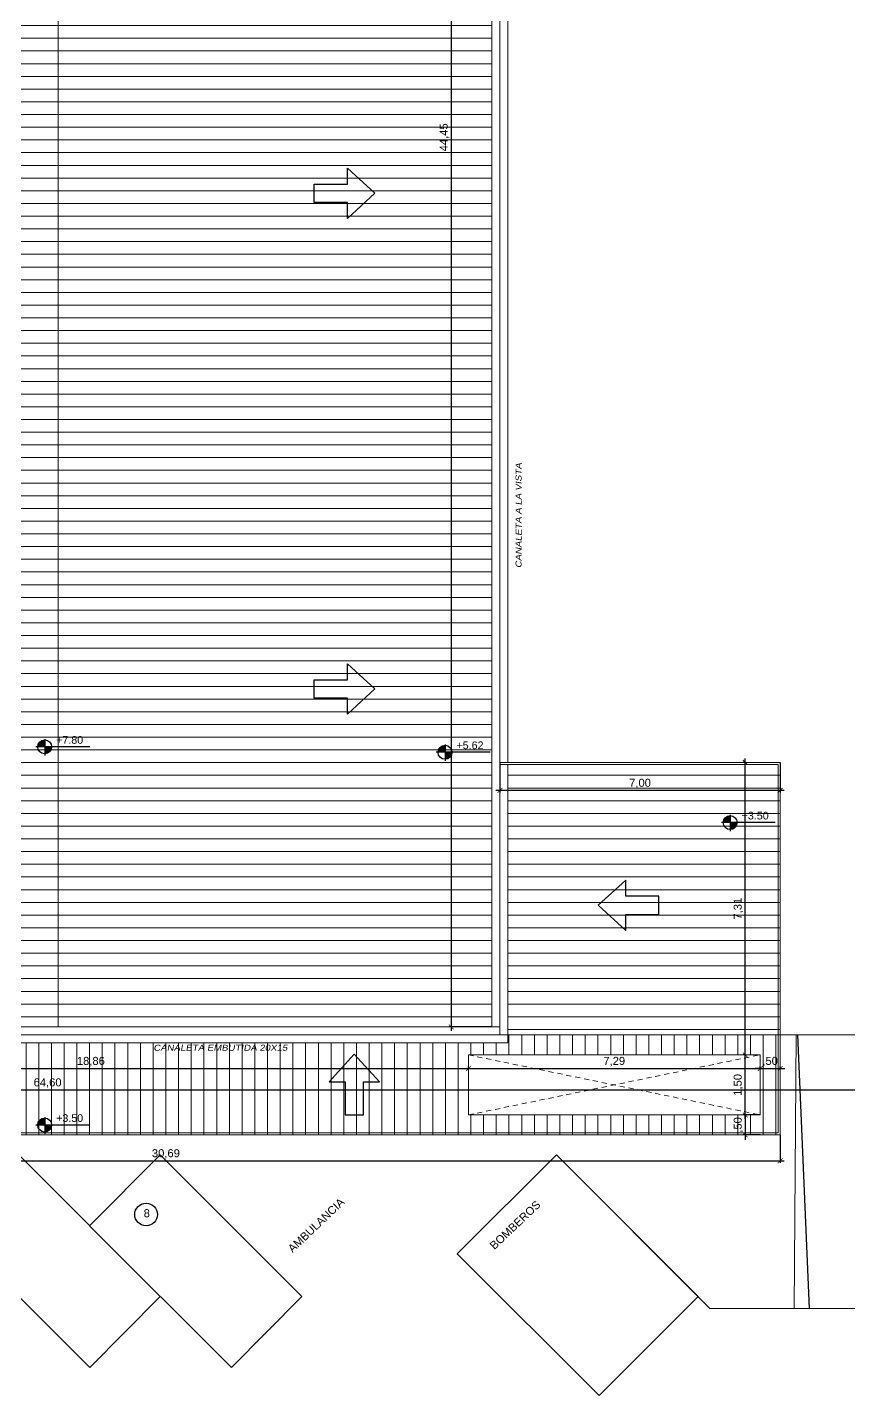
# Model space of a CAD drawing. Header units: metres. Extents: x 1166 to 1459, y -137 to 62.
# Drawn here: x 1410.37 to 1430.88, y -46.93 to -12.74 of the extents above; entities that cross this region are included whole.
import ezdxf

# ---------------------------------------------------------------- set-up
doc = ezdxf.new("R2010")
doc.units = ezdxf.units.M
doc.header["$LTSCALE"] = 0.508
doc.header["$PDMODE"] = 1
doc.header["$PDSIZE"] = -2
doc.linetypes.add('HIDDEN', pattern=[0.375, 0.25, -0.125])
doc.linetypes.add('HIDDEN2', pattern=[0.1875, 0.125, -0.0625])
doc.layers.get('0').update_dxf_attribs({"color": 9})
doc.layers.get('Defpoints').update_dxf_attribs({"color": 9})
for name, color, linetype in [('1-PROY', 9, 'HIDDEN'), ('2-texto', 9, 'Continuous'), ('3-muros', 9, 'Continuous'), ('3-VISTA', 9, 'Continuous'), ('4-carpinterias', 9, 'Continuous'), ('7-equipamiento', 9, 'Continuous'), ('8-cotas-100', 9, 'Continuous'), ('8-NIVEL-1-50', 9, 'Continuous'), ('9-Hatch', 9, 'Continuous'), ('9-PISOS', 9, 'Continuous'), ('Estructura', 9, 'HIDDEN2'), ('Metálica', 9, 'Continuous')]:
    doc.layers.add(name, color=color, linetype=linetype)
doc.styles.add('ARIAL', font='arial.ttf', dxfattribs={"width": 1.15, "oblique": 10})
doc.styles.add('swiss', font='swissel.ttf')
doc.dimstyles.new('dim-100', dxfattribs={"dimtxt": 0.2, "dimasz": 0.12, "dimexe": 0.05, "dimexo": 0, "dimgap": 0.05, "dimtad": 1, "dimzin": 4, "dimtxsty": 'swiss', "dimblk": 'ARCHTICK', "dimcen": 0.5, "dimdle": 0.1, "dimclrd": 256, "dimclre": 252, "dimclrt": 256, "dimadec": 0, "dimazin": 0, "dimtfac": 1, "dimtix": 1, "dimtmove": 2, "dimatfit": 3, "dimldrblk": 'OPEN30', "dimfxl": 0.05, "dimtolj": 1, "dimtzin": 0, "dimarcsym": 0})

# ---------------------------------------------------------------- blocks, each defined once
blk = doc.blocks.new('_ARCHTICK')
at = {"color": 0, "linetype": 'ByBlock', "const_width": 0.15}
blk.add_lwpolyline([(-0.5, -0.5), (0.5, 0.5)], dxfattribs=at)
blk = doc.blocks.new('*D263')
at = {"layer": '8-cotas-100', "color": 252, "linetype": 'HIDDEN', "lineweight": -2, "transparency": 16777216}
for p, q in [((1378.574, -37.917), (1378.574, -39.343)), ((1443.174, -37.917), (1443.174, -39.343))]:
    blk.add_line(p, q, dxfattribs=at)
at = {"layer": '8-cotas-100', "linetype": 'Continuous', "lineweight": -2, "transparency": 16777216}
blk.add_line((1378.474, -39.293), (1443.274, -39.293), dxfattribs=at)
at = {"layer": 'Defpoints', "color": 0, "linetype": 'Continuous', "transparency": 16777216}
for p in [(1378.574, -37.917), (1443.174, -37.917), (1443.174, -39.293)]:
    blk.add_point(p, dxfattribs=at)
at = {"layer": '8-cotas-100', "linetype": 'Continuous', "lineweight": -2, "transparency": 16777216, "xscale": 0.12, "yscale": 0.12, "zscale": 0.12, "rotation": 180}
blk.add_blockref('_ARCHTICK', (1378.574, -39.293), dxfattribs=at)
at = {"layer": '8-cotas-100', "linetype": 'Continuous', "lineweight": -2, "transparency": 16777216, "xscale": 0.12, "yscale": 0.12, "zscale": 0.12}
blk.add_blockref('_ARCHTICK', (1443.174, -39.293), dxfattribs=at)
at = {"layer": '8-cotas-100', "linetype": 'Continuous', "lineweight": 0, "transparency": 16777216, "insert": (1410.874, -39.122), "char_height": 0.2, "attachment_point": 5, "style": 'swiss'}
blk.add_mtext('\\A1;64,60', dxfattribs=at)
blk = doc.blocks.new('_Open30')
at = {"color": 0, "linetype": 'ByBlock', "lineweight": -2}
for p, q in [((-1, 0.27), (0, 0)), ((0, 0), (-1, -0.27)), ((0, 0), (-1, 0))]:
    blk.add_line(p, q, dxfattribs=at)
blk = doc.blocks.new('*D310')
at = {"layer": '8-cotas-100', "color": 252, "lineweight": -2, "transparency": 16777216}
for p, q in [((1421.974, 6.733), (1420.909, 6.733)), ((1421.974, -37.717), (1420.909, -37.717))]:
    blk.add_line(p, q, dxfattribs=at)
at = {"layer": '8-cotas-100', "lineweight": -2, "transparency": 16777216}
blk.add_line((1420.959, 6.833), (1420.959, -37.817), dxfattribs=at)
at = {"layer": 'Defpoints', "color": 0, "transparency": 16777216}
for p in [(1421.974, 6.733), (1420.959, -37.717), (1421.974, -37.717)]:
    blk.add_point(p, dxfattribs=at)
at = {"layer": '8-cotas-100', "lineweight": -2, "transparency": 16777216, "xscale": 0.12, "yscale": 0.12, "zscale": 0.12}
for p, rotation in [((1420.959, 6.733), 90), ((1420.959, -37.717), 270)]:
    blk.add_blockref('_ARCHTICK', p, dxfattribs=dict(at, rotation=rotation))
at = {"layer": '8-cotas-100', "lineweight": 0, "transparency": 16777216, "insert": (1420.788, -15.492), "char_height": 0.2, "attachment_point": 5, "rotation": 90, "style": 'swiss'}
blk.add_mtext('\\A1;44,45', dxfattribs=at)
blk = doc.blocks.new('*D321')
at = {"layer": '8-cotas-100', "lineweight": -2, "transparency": 16777216}
blk.add_line((1402.424, -38.757), (1421.486, -38.757), dxfattribs=at)
at = {"layer": '8-cotas-100', "color": 252, "lineweight": -2, "transparency": 16777216}
for p, q in [((1402.524, -38.757), (1402.524, -38.707)), ((1421.386, -38.757), (1421.386, -38.707))]:
    blk.add_line(p, q, dxfattribs=at)
at = {"layer": 'Defpoints', "color": 0, "transparency": 16777216}
for p in [(1402.524, -38.757), (1421.386, -38.757), (1421.386, -38.757)]:
    blk.add_point(p, dxfattribs=at)
at = {"layer": '8-cotas-100', "lineweight": -2, "transparency": 16777216, "xscale": 0.12, "yscale": 0.12, "zscale": 0.12, "rotation": 180}
blk.add_blockref('_ARCHTICK', (1402.524, -38.757), dxfattribs=at)
at = {"layer": '8-cotas-100', "lineweight": -2, "transparency": 16777216, "xscale": 0.12, "yscale": 0.12, "zscale": 0.12}
blk.add_blockref('_ARCHTICK', (1421.386, -38.757), dxfattribs=at)
at = {"layer": '8-cotas-100', "transparency": 16777216, "insert": (1411.955, -38.586), "char_height": 0.2, "attachment_point": 5, "style": 'swiss'}
blk.add_mtext('\\A1;18,86', dxfattribs=at)
blk = doc.blocks.new('*D322')
at = {"layer": '8-cotas-100', "lineweight": -2, "transparency": 16777216}
blk.add_line((1421.286, -38.757), (1428.774, -38.757), dxfattribs=at)
at = {"layer": '8-cotas-100', "color": 252, "lineweight": -2, "transparency": 16777216}
for p, q in [((1421.386, -38.757), (1421.386, -38.707)), ((1428.674, -38.757), (1428.674, -38.707))]:
    blk.add_line(p, q, dxfattribs=at)
at = {"layer": 'Defpoints', "color": 0, "transparency": 16777216}
for p in [(1421.386, -38.757), (1428.674, -38.757), (1428.674, -38.757)]:
    blk.add_point(p, dxfattribs=at)
at = {"layer": '8-cotas-100', "lineweight": -2, "transparency": 16777216, "xscale": 0.12, "yscale": 0.12, "zscale": 0.12, "rotation": 180}
blk.add_blockref('_ARCHTICK', (1421.386, -38.757), dxfattribs=at)
at = {"layer": '8-cotas-100', "lineweight": -2, "transparency": 16777216, "xscale": 0.12, "yscale": 0.12, "zscale": 0.12}
blk.add_blockref('_ARCHTICK', (1428.674, -38.757), dxfattribs=at)
at = {"layer": '8-cotas-100', "transparency": 16777216, "insert": (1425.03, -38.586), "char_height": 0.2, "attachment_point": 5, "style": 'swiss'}
blk.add_mtext('\\A1;7,29', dxfattribs=at)
blk = doc.blocks.new('*D323')
at = {"layer": '8-cotas-100', "lineweight": -2, "transparency": 16777216}
for p, q in [((1428.674, -38.757), (1428.554, -38.757)), ((1428.674, -38.757), (1429.174, -38.757)), ((1429.174, -38.757), (1429.294, -38.757))]:
    blk.add_line(p, q, dxfattribs=at)
at = {"layer": '8-cotas-100', "color": 252, "lineweight": -2, "transparency": 16777216}
for p, q in [((1428.674, -38.757), (1428.674, -38.707)), ((1429.174, -38.757), (1429.174, -38.707))]:
    blk.add_line(p, q, dxfattribs=at)
at = {"layer": 'Defpoints', "color": 0, "transparency": 16777216}
for p in [(1428.674, -38.757), (1429.174, -38.757), (1429.174, -38.757)]:
    blk.add_point(p, dxfattribs=at)
at = {"layer": '8-cotas-100', "lineweight": -2, "transparency": 16777216, "xscale": 0.12, "yscale": 0.12, "zscale": 0.12}
blk.add_blockref('_ARCHTICK', (1428.674, -38.757), dxfattribs=at)
at = {"layer": '8-cotas-100', "lineweight": -2, "transparency": 16777216, "xscale": 0.12, "yscale": 0.12, "zscale": 0.12, "rotation": 180}
blk.add_blockref('_ARCHTICK', (1429.174, -38.757), dxfattribs=at)
at = {"layer": '8-cotas-100', "transparency": 16777216, "insert": (1428.924, -38.586), "char_height": 0.2, "attachment_point": 5, "style": 'swiss'}
blk.add_mtext('\\A1;,50', dxfattribs=at)
blk = doc.blocks.new('*D324')
at = {"layer": '8-cotas-100', "color": 252, "lineweight": -2, "transparency": 16777216}
for p, q in [((1428.674, -39.917), (1428.253, -39.917)), ((1428.674, -40.417), (1428.253, -40.417))]:
    blk.add_line(p, q, dxfattribs=at)
at = {"layer": '8-cotas-100', "lineweight": -2, "transparency": 16777216}
for p, q in [((1428.303, -39.917), (1428.303, -39.797)), ((1428.303, -39.917), (1428.303, -40.417)), ((1428.303, -40.417), (1428.303, -40.537))]:
    blk.add_line(p, q, dxfattribs=at)
at = {"layer": 'Defpoints', "color": 0, "transparency": 16777216}
for p in [(1428.674, -39.917), (1428.303, -40.417), (1428.674, -40.417)]:
    blk.add_point(p, dxfattribs=at)
at = {"layer": '8-cotas-100', "lineweight": -2, "transparency": 16777216, "xscale": 0.12, "yscale": 0.12, "zscale": 0.12}
for p, rotation in [((1428.303, -39.917), 270), ((1428.303, -40.417), 90)]:
    blk.add_blockref('_ARCHTICK', p, dxfattribs=dict(at, rotation=rotation))
at = {"layer": '8-cotas-100', "transparency": 16777216, "insert": (1428.131, -40.167), "char_height": 0.2, "attachment_point": 5, "rotation": 90, "style": 'swiss'}
blk.add_mtext('\\A1;,50', dxfattribs=at)
blk = doc.blocks.new('*D325')
at = {"layer": '8-cotas-100', "color": 252, "lineweight": -2, "transparency": 16777216}
for p, q in [((1428.303, -38.417), (1428.253, -38.417)), ((1428.303, -39.917), (1428.253, -39.917))]:
    blk.add_line(p, q, dxfattribs=at)
at = {"layer": '8-cotas-100', "lineweight": -2, "transparency": 16777216}
blk.add_line((1428.303, -40.017), (1428.303, -38.317), dxfattribs=at)
at = {"layer": 'Defpoints', "color": 0, "transparency": 16777216}
for p in [(1428.303, -38.417), (1428.303, -38.417), (1428.303, -39.917)]:
    blk.add_point(p, dxfattribs=at)
at = {"layer": '8-cotas-100', "lineweight": -2, "transparency": 16777216, "xscale": 0.12, "yscale": 0.12, "zscale": 0.12}
for p, rotation in [((1428.303, -38.417), 90), ((1428.303, -39.917), 270)]:
    blk.add_blockref('_ARCHTICK', p, dxfattribs=dict(at, rotation=rotation))
at = {"layer": '8-cotas-100', "transparency": 16777216, "insert": (1428.131, -39.167), "char_height": 0.2, "attachment_point": 5, "rotation": 90, "style": 'swiss'}
blk.add_mtext('\\A1;1,50', dxfattribs=at)
blk = doc.blocks.new('*D326')
at = {"layer": '8-cotas-100', "lineweight": -2, "transparency": 16777216}
blk.add_line((1428.303, -38.517), (1428.303, -31.011), dxfattribs=at)
at = {"layer": '8-cotas-100', "color": 252, "lineweight": -2, "transparency": 16777216}
for p, q in [((1428.303, -31.111), (1428.253, -31.111)), ((1428.303, -38.417), (1428.253, -38.417))]:
    blk.add_line(p, q, dxfattribs=at)
at = {"layer": 'Defpoints', "color": 0, "transparency": 16777216}
for p in [(1428.303, -31.111), (1428.303, -31.111), (1428.303, -38.417)]:
    blk.add_point(p, dxfattribs=at)
at = {"layer": '8-cotas-100', "lineweight": -2, "transparency": 16777216, "xscale": 0.12, "yscale": 0.12, "zscale": 0.12}
for p, rotation in [((1428.303, -31.111), 90), ((1428.303, -38.417), 270)]:
    blk.add_blockref('_ARCHTICK', p, dxfattribs=dict(at, rotation=rotation))
at = {"layer": '8-cotas-100', "transparency": 16777216, "insert": (1428.131, -34.764), "char_height": 0.2, "attachment_point": 5, "rotation": 90, "style": 'swiss'}
blk.add_mtext('\\A1;7,31', dxfattribs=at)
blk = doc.blocks.new('*D327')
at = {"layer": '8-cotas-100', "color": 252, "lineweight": -2, "transparency": 16777216}
for p, q in [((1422.174, -31.111), (1422.174, -31.858)), ((1429.174, -31.111), (1429.174, -31.858))]:
    blk.add_line(p, q, dxfattribs=at)
at = {"layer": '8-cotas-100', "lineweight": -2, "transparency": 16777216}
blk.add_line((1429.274, -31.808), (1422.074, -31.808), dxfattribs=at)
at = {"layer": 'Defpoints', "color": 0, "transparency": 16777216}
for p in [(1422.174, -31.111), (1429.174, -31.111), (1422.174, -31.808)]:
    blk.add_point(p, dxfattribs=at)
at = {"layer": '8-cotas-100', "lineweight": -2, "transparency": 16777216, "xscale": 0.12, "yscale": 0.12, "zscale": 0.12, "rotation": 180}
blk.add_blockref('_ARCHTICK', (1422.174, -31.808), dxfattribs=at)
at = {"layer": '8-cotas-100', "lineweight": -2, "transparency": 16777216, "xscale": 0.12, "yscale": 0.12, "zscale": 0.12}
blk.add_blockref('_ARCHTICK', (1429.174, -31.808), dxfattribs=at)
at = {"layer": '8-cotas-100', "transparency": 16777216, "insert": (1425.674, -31.637), "char_height": 0.2, "attachment_point": 5, "style": 'swiss'}
blk.add_mtext('\\A1;7,00', dxfattribs=at)
blk = doc.blocks.new('*D328')
at = {"layer": '8-cotas-100', "color": 252, "lineweight": -2, "transparency": 16777216}
for p, q in [((1398.485, -40.417), (1398.485, -41.115)), ((1429.174, -40.417), (1429.174, -41.115))]:
    blk.add_line(p, q, dxfattribs=at)
at = {"layer": '8-cotas-100', "lineweight": -2, "transparency": 16777216}
blk.add_line((1398.385, -41.065), (1429.274, -41.065), dxfattribs=at)
at = {"layer": 'Defpoints', "color": 0, "transparency": 16777216}
for p in [(1398.485, -40.417), (1429.174, -40.417), (1429.174, -41.065)]:
    blk.add_point(p, dxfattribs=at)
at = {"layer": '8-cotas-100', "lineweight": -2, "transparency": 16777216, "xscale": 0.12, "yscale": 0.12, "zscale": 0.12, "rotation": 180}
blk.add_blockref('_ARCHTICK', (1398.485, -41.065), dxfattribs=at)
at = {"layer": '8-cotas-100', "lineweight": -2, "transparency": 16777216, "xscale": 0.12, "yscale": 0.12, "zscale": 0.12}
blk.add_blockref('_ARCHTICK', (1429.174, -41.065), dxfattribs=at)
at = {"layer": '8-cotas-100', "transparency": 16777216, "insert": (1413.829, -40.893), "char_height": 0.2, "attachment_point": 5, "style": 'swiss'}
blk.add_mtext('\\A1;30,69', dxfattribs=at)
blk = doc.blocks.new('NIVEL-1-100')
h = blk.add_hatch(color=256)
h.paths.add_polyline_path([(0, 0.155, 0.414214), (-0.155, 0), (0, 0)])
h.paths.add_polyline_path([(0.155, 0), (0, 0), (0, -0.155, 0.414214)])
for p, q in [((1, 0), (-0.194, 0)), ((0, 0.174), (0, -0.192))]:
    blk.add_line(p, q)
blk.add_circle((0, 0), 0.155)
at = {"style": 'swiss'}
blk.add_attdef('+00.00', (0.111, 0.07), '', height=0.17, dxfattribs=at)

msp = doc.modelspace()

# ---------------------------------------------------------------- hatches: boundary and pattern name
at = {"layer": '9-Hatch', "lineweight": 0}
h = msp.add_hatch(dxfattribs=at)
h.set_pattern_fill('LINE', color=256, scale=0.1)
h.paths.add_polyline_path([(1403.477, -33.945), (1405.766, -33.945), (1405.766, -35.822), (1403.477, -35.822)])
h.paths.add_polyline_path([(1421.974, -12.577), (1421.974, 2.083), (1421.974, 6.733), (1407.524, 6.733), (1407.524, -0.667), (1400.304, -0.667), (1400.304, -5.699), (1400.302, -12.817), (1400.302, -33.692), (1400.302, -37.717), (1421.974, -37.717)])
h = msp.add_hatch(dxfattribs=at)
h.set_pattern_fill('LINE', color=256, scale=0.1)
h.paths.add_polyline_path([(1429.174, -31.111), (1422.374, -31.111), (1422.374, -37.917), (1427.174, -37.917), (1429.174, -37.917)])
h.paths.add_polyline_path([(1428.325, -35.1), (1428.325, -34.372), (1427.897, -34.372), (1427.897, -35.1)], flags=24)
h.paths.add_polyline_path([(1425.309, -31.83), (1426.037, -31.83), (1426.037, -31.402), (1425.309, -31.402)], flags=24)
h = msp.add_hatch(dxfattribs=at)
h.set_pattern_fill('LINE', color=256, scale=0.1, angle=90)
h.paths.add_polyline_path([(1429.174, -37.917), (1427.174, -37.917), (1422.374, -37.917), (1422.374, -38.117), (1408.304, -38.117), (1408.304, -38.313), (1408.304, -38.39, -0.414214), (1408.534, -38.62, -0.414214), (1408.304, -38.85), (1408.304, -39.003), (1407.888, -38.62), (1408.304, -38.237), (1408.304, -38.117), (1398.485, -38.117), (1398.485, -40.417), (1427.174, -40.417), (1429.174, -40.417)])
h.paths.add_polyline_path([(1402.524, -39.917), (1398.985, -39.917), (1398.985, -38.417), (1402.524, -38.417)], flags=16)
h.paths.add_polyline_path([(1421.386, -39.917), (1421.386, -38.417), (1428.674, -38.417), (1428.674, -39.917)], flags=16)
h.paths.add_polyline_path([(1410.42, -39.315), (1411.328, -39.315), (1411.328, -38.887), (1410.42, -38.887)], flags=24)
h.paths.add_polyline_path([(1399.406, -38.451), (1399.406, -37.903), (1398.978, -37.903), (1398.978, -38.451)], flags=9)
h.paths.add_polyline_path([(1399.406, -39.538), (1399.406, -38.81), (1398.978, -38.81), (1398.978, -39.538)], flags=24)
h.paths.add_polyline_path([(1399.406, -40.451), (1399.406, -39.903), (1398.978, -39.903), (1398.978, -40.451)], flags=9)
h.paths.add_polyline_path([(1398.451, -38.78), (1399, -38.78), (1399, -38.351), (1398.451, -38.351)], flags=9)
h.paths.add_polyline_path([(1400.39, -38.78), (1401.118, -38.78), (1401.118, -38.351), (1400.39, -38.351)], flags=24)
h.paths.add_polyline_path([(1411.493, -38.78), (1412.4, -38.78), (1412.4, -38.351), (1411.493, -38.351)], flags=24)
h.paths.add_polyline_path([(1424.665, -38.78), (1425.393, -38.78), (1425.393, -38.351), (1424.665, -38.351)], flags=24)
h.paths.add_polyline_path([(1428.639, -38.78), (1429.188, -38.78), (1429.188, -38.351), (1428.639, -38.351)], flags=9)
h.paths.add_polyline_path([(1428.325, -40.451), (1428.325, -39.903), (1427.897, -39.903), (1427.897, -40.451)], flags=9)
h.paths.add_polyline_path([(1428.325, -39.538), (1428.325, -38.81), (1427.897, -38.81), (1427.897, -39.538)], flags=8)
h.paths.add_polyline_path([(1413.455, -38.399), (1416.878, -38.399), (1416.932, -38.091), (1413.509, -38.091)], flags=24)

# ---------------------------------------------------------------- linework, layer by layer
at = {"layer": '1-PROY', "lineweight": 0}
for p, q in [((1421.386, -38.417), (1428.674, -39.917)), ((1421.386, -39.917), (1428.674, -38.417))]:
    msp.add_line(p, q, dxfattribs=at)
at = {"layer": '2-texto'}
msp.add_circle((1413.334, -42.404), 0.283, dxfattribs=at)
at = {"layer": '3-muros', "linetype": 'Continuous', "lineweight": 0}
for p, q in [((1421.974, -12.577), (1421.974, -37.717)), ((1422.174, -12.577), (1422.174, -37.917)), ((1385.799, -37.717), (1421.974, -37.717)), ((1385.999, -37.917), (1422.174, -37.917)), ((1421.974, -37.717), (1421.186, -37.717))]:
    msp.add_line(p, q, dxfattribs=at)
at = {"layer": '3-muros', "lineweight": 0}
msp.add_line((1443.174, -37.917), (1427.174, -37.917), dxfattribs=at)
at = {"layer": '3-muros', "lineweight": 0, "flags": 128}
msp.add_lwpolyline([(1400.302, -37.717), (1422.174, -37.717)], dxfattribs=at)
at = {"layer": '3-VISTA', "lineweight": 0, "flags": 128}
for points in [[(1398.485, -37.917), (1398.485, -40.417), (1427.174, -40.417), (1429.174, -40.417), (1429.174, -31.111), (1422.174, -31.111)], [(1398.535, -37.917), (1398.535, -40.367), (1427.174, -40.367), (1429.124, -40.367), (1429.124, -31.161), (1422.174, -31.161)]]:
    msp.add_lwpolyline(points, dxfattribs=at)
msp.add_lwpolyline([(1421.386, -38.417), (1428.674, -38.417), (1428.674, -39.917), (1421.386, -39.917)], close=True, dxfattribs=at)
at = {"layer": '4-carpinterias', "lineweight": 0}
for points in [[(1422.374, -31.111), (1422.374, 1.883), (1422.174, 1.883), (1422.174, -37.917), (1422.374, -37.917), (1422.374, -31.161)], [(1398.485, -37.917), (1422.374, -37.917), (1422.374, -38.117), (1398.535, -38.117), (1398.535, -37.917)]]:
    msp.add_lwpolyline(points, dxfattribs=at)
at = {"layer": '7-equipamiento', "flags": 128}
for points in [[(1408.387, -42.685), (1410.155, -40.917), (1413.69, -44.453), (1411.931, -46.229)], [(1411.923, -42.685), (1413.69, -40.917), (1417.226, -44.453), (1415.466, -46.229)], [(1421.108, -43.387), (1423.587, -40.917), (1427.123, -44.453), (1424.652, -46.931)]]:
    msp.add_lwpolyline(points, close=True, dxfattribs=at)
at = {"layer": '8-cotas-100'}
for points in [[(1417.534, -16.663), (1418.363, -16.663), (1418.363, -16.263), (1419.049, -16.891), (1418.363, -17.519), (1418.363, -17.12), (1417.534, -17.12)], [(1417.534, -29.044), (1418.363, -29.044), (1418.363, -28.645), (1419.049, -29.273), (1418.363, -29.901), (1418.363, -29.501), (1417.534, -29.501)], [(1426.146, -34.449), (1425.317, -34.449), (1425.317, -34.05), (1424.631, -34.678), (1425.317, -35.306), (1425.317, -34.906), (1426.146, -34.906)], [(1418.763, -39.916), (1418.763, -39.087), (1419.163, -39.087), (1418.535, -38.401), (1417.907, -39.087), (1418.306, -39.087), (1418.306, -39.916)]]:
    msp.add_lwpolyline(points, close=True, dxfattribs=at)
at = {"layer": '9-PISOS', "linetype": 'Continuous', "lineweight": 0}
for p, q in [((1429.574, -37.917), (1429.526, -44.758)), ((1423.587, -40.917), (1427.414, -44.758))]:
    msp.add_line(p, q, dxfattribs=at)
at = {"layer": '9-PISOS', "flags": 128}
msp.add_lwpolyline([(1429.604, -37.917), (1429.896, -44.758)], dxfattribs=at)
at = {"layer": '9-PISOS', "linetype": 'Continuous', "lineweight": 0, "flags": 128}
msp.add_lwpolyline([(1452.387, -44.758), (1427.414, -44.758), (1427.414, -44.758)], dxfattribs=at)
at = {"layer": 'Estructura', "linetype": 'Continuous', "lineweight": 0}
msp.add_line((1422.174, -37.917), (1427.174, -37.917), dxfattribs=at)
at = {"layer": 'Metálica', "lineweight": 0, "flags": 128}
msp.add_lwpolyline([(1411.138, -37.717), (1411.138, 6.733)], dxfattribs=at)

# ---------------------------------------------------------------- block references
at = {"layer": '8-NIVEL-1-50'}
ref = msp.add_blockref('NIVEL-1-100', (1410.801, -30.722), dxfattribs=dict(at, xscale=1.125, yscale=1.125, zscale=1.125))
ref.add_attrib('+00.00', '+7.80', (1411.087, -30.644), dxfattribs={"layer": '0', "height": 0.1913, "style": 'swiss'})
ref = msp.add_blockref('NIVEL-1-100', (1420.802, -30.857), dxfattribs=dict(at, xscale=1.125, yscale=1.125, zscale=1.125))
ref.add_attrib('+00.00', '+5.62', (1421.088, -30.778), dxfattribs={"layer": '0', "height": 0.1913, "style": 'swiss'})
ref = msp.add_blockref('NIVEL-1-100', (1427.926, -32.614), dxfattribs=dict(at, xscale=1.125, yscale=1.125, zscale=1.125))
ref.add_attrib('+00.00', '+3.50', (1428.212, -32.535), dxfattribs={"layer": '0', "height": 0.1913, "style": 'swiss'})
ref = msp.add_blockref('NIVEL-1-100', (1410.801, -40.17), dxfattribs=dict(at, xscale=1.125, yscale=1.125, zscale=1.125))
ref.add_attrib('+00.00', '+3.50', (1411.087, -40.092), dxfattribs={"layer": '0', "height": 0.1913, "style": 'swiss'})

# ---------------------------------------------------------------- texts
at = {"layer": '2-texto', "style": 'swiss'}
for s, p in [('AMBULANCIA', (1416.993, -43.37)), ('BOMBEROS', (1422.036, -43.296))]:
    msp.add_text(s, height=0.2, rotation=43.5071, dxfattribs=at).set_placement(p)
at = {"layer": '2-texto', "insert": (1422.564, -26.253), "char_height": 0.15, "width": 2.93274, "attachment_point": 1, "rotation": 90, "style": 'ARIAL'}
msp.add_mtext('CANALETA A LA VISTA', dxfattribs=at)
at = {"layer": '2-texto', "insert": (1413.518, -38.165), "char_height": 0.15, "width": 6.68256, "attachment_point": 1, "style": 'ARIAL'}
msp.add_mtext('CANALETA EMBUTIDA 20X15', dxfattribs=at)
at = {"layer": '2-texto', "insert": (1413.43, -42.273), "char_height": 0.2, "width": 0.75782, "attachment_point": 3, "line_spacing_factor": 0.844561, "style": 'swiss'}
msp.add_mtext('8', dxfattribs=at)

# ---------------------------------------------------------------- dimensions: what is measured, and where the dimension line sits
at = {"layer": '8-cotas-100', "lineweight": 0}
dim = msp.add_linear_dim(base=(1420.959, -37.717), p1=(1421.974, 6.733), p2=(1421.974, -37.717), angle=90, dimstyle='dim-100', dxfattribs=at)
dim.commit()
dim.dimension.update_dxf_attribs({"geometry": '*D310', "text_midpoint": (1420.788, -15.492)})
at = {"layer": '8-cotas-100'}
for base, p1, p2, picture, middle in [((1428.303, -31.111), (1428.303, -38.417), (1428.303, -31.111), '*D326', (1428.131, -34.764)), ((1428.303, -38.417), (1428.303, -39.917), (1428.303, -38.417), '*D325', (1428.131, -39.167)), ((1428.303, -40.417), (1428.674, -39.917), (1428.674, -40.417), '*D324', (1428.131, -40.167))]:
    dim = msp.add_linear_dim(base=base, p1=p1, p2=p2, angle=90, dimstyle='dim-100', dxfattribs=at)
    dim.commit()
    dim.dimension.update_dxf_attribs({"geometry": picture, "text_midpoint": middle})
for base, p1, p2, picture, middle in [((1422.174, -31.808), (1429.174, -31.111), (1422.174, -31.111), '*D327', (1425.674, -31.637)), ((1421.386, -38.757), (1402.524, -38.757), (1421.386, -38.757), '*D321', (1411.955, -38.586)), ((1428.674, -38.757), (1421.386, -38.757), (1428.674, -38.757), '*D322', (1425.03, -38.586)), ((1429.174, -38.757), (1428.674, -38.757), (1429.174, -38.757), '*D323', (1428.924, -38.586)), ((1429.174, -41.065), (1398.485, -40.417), (1429.174, -40.417), '*D328', (1413.829, -40.893))]:
    dim = msp.add_linear_dim(base=base, p1=p1, p2=p2, dimstyle='dim-100', dxfattribs=at)
    dim.commit()
    dim.dimension.update_dxf_attribs({"geometry": picture, "text_midpoint": middle})
at = {"layer": '8-cotas-100', "linetype": 'Continuous', "lineweight": 0}
dim = msp.add_linear_dim(base=(1443.174, -39.293), p1=(1378.574, -37.917), p2=(1443.174, -37.917), dimstyle='dim-100', dxfattribs=at)
dim.commit()
dim.dimension.update_dxf_attribs({"geometry": '*D263', "text_midpoint": (1410.874, -39.122)})

doc.saveas('drawing.dxf')
